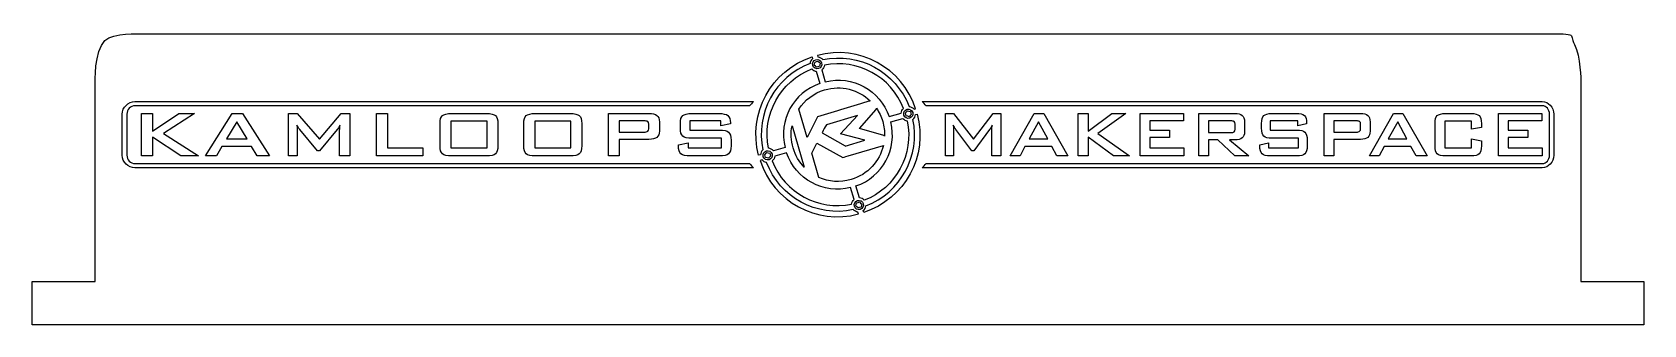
# Model space of a CAD drawing. Extents: x 27 to 212, y -28 to 5.
import ezdxf

# ---------------------------------------------------------------- set-up
doc = ezdxf.new("R2010")
doc.units = 0
doc.layers.add('Layer_1', color=7, linetype='CONTINUOUS')

msp = doc.modelspace()

# ---------------------------------------------------------------- linework, layer by layer
at = {"layer": 'Layer_1', "color": 7}
for p, q in [((204.05219, 3.96053), (204.05219, 3.96053)), ((34.401872, -23.19056), (34.401872, -0.52379)), ((204.80339, -0.25652), (204.80339, -23.19056)), ((27.191466, -28.14618), (27.191466, -23.19056)), ((27.191466, -23.19056), (34.401872, -23.19056)), ((204.80339, -23.19056), (212.00754, -23.19056)), ((212.00754, -23.19056), (212.00754, -28.14618)), ((212.00754, -28.14618), (27.191466, -28.14618))]:
    msp.add_line(p, q, dxfattribs=at)
at = {"layer": 'Layer_1', "color": 3}
for p, q in [((116.619905, 2.522928), (116.677289, 2.329074)), ((116.922049, 1.772335), (116.963095, 1.942525)), ((116.963095, 1.942525), (117.130976, 1.992266)), ((117.130976, 1.992266), (117.298834, 2.041872)), ((117.241122, 2.706621), (117.294602, 2.525689)), ((117.298834, 2.041872), (117.425749, 1.921287)), ((117.425749, 1.921287), (117.552584, 1.800567)), ((117.725064, 1.851711), (117.725064, 1.851711)), ((116.881004, 1.602103), (116.922049, 1.772335)), ((117.007919, 1.481518), (116.881004, 1.602103)), ((117.134826, 1.360934), (117.007919, 1.481518)), ((117.105448, 0.880869), (117.516878, -0.510601)), ((117.302715, 1.410539), (117.134826, 1.360934)), ((117.470572, 1.460145), (117.302715, 1.410539)), ((117.511698, 1.630349), (117.470572, 1.460145)), ((117.552584, 1.800567), (117.511698, 1.630349)), ((117.730396, 1.05159), (118.138024, -0.32693)), ((118.069522, -1.237787), (118.069522, -1.237787)), ((38.974178, -2.591428), (109.923771, -2.591428)), ((38.974178, -2.591428), (38.974178, -2.591428)), ((109.452079, -3.068555), (38.974178, -3.068555)), ((116.055649, -6.705657), (115.095297, -3.457747)), ((122.049001, -5.653182), (123.959997, -3.476256)), ((123.959997, -3.476256), (124.024714, -3.409801)), ((124.024714, -3.409801), (124.002581, -3.334867)), ((127.114297, -3.361477), (127.114297, -3.361477)), ((127.445955, -3.769805), (127.566741, -3.642988)), ((127.515653, -3.470489), (127.515653, -3.470489)), ((127.566741, -3.642988), (127.736965, -3.683939)), ((127.736965, -3.683939), (127.90715, -3.725032)), ((128.318429, -3.468619), (128.501485, -3.414462)), ((129.270467, -2.590064), (200.368946, -2.590064)), ((129.270467, -2.590064), (129.270467, -2.590064)), ((200.36893, -3.067363), (129.695295, -3.067363)), ((37.523235, -8.722924), (37.523235, -4.031162)), ((38.053147, -4.03117), (38.053147, -8.722924)), ((39.729997, -8.805342), (39.729997, -3.948766)), ((39.729997, -3.948766), (40.996226, -3.948766)), ((40.996226, -3.948766), (40.996226, -5.974822)), ((40.996226, -5.974822), (43.986764, -3.948766)), ((45.803407, -3.948766), (42.231096, -6.236709)), ((43.986764, -3.948766), (45.803407, -3.948766)), ((47.054682, -8.805342), (50.106204, -3.948766)), ((50.667048, -4.89121), (49.46873, -6.867104)), ((50.106204, -3.948766), (51.314949, -3.948766)), ((51.830518, -6.867104), (50.667048, -4.89121)), ((51.314949, -3.948766), (54.408268, -8.805342)), ((56.563525, -8.805342), (56.563525, -3.948766)), ((56.563525, -3.948766), (57.578942, -3.948766)), ((57.578942, -3.948766), (60.120129, -6.884357)), ((60.120129, -6.884357), (62.60558, -3.948766)), ((62.60558, -3.948766), (63.610564, -3.948766)), ((63.610564, -3.948766), (63.610564, -8.805342)), ((66.680237, -8.805342), (66.680237, -3.948766)), ((66.680237, -3.948766), (67.936004, -3.948766)), ((67.936004, -3.948766), (67.936004, -7.891117)), ((73.956153, -7.657463), (73.956153, -5.09821)), ((79.348564, -4.81753), (75.211947, -4.81753)), ((75.211947, -4.81753), (75.211947, -7.891117)), ((75.293813, -3.948766), (79.261483, -3.948766)), ((79.348564, -7.891117), (79.348564, -4.81753)), ((80.599106, -5.09821), (80.599106, -7.657463)), ((83.562506, -7.657463), (83.562506, -5.09821)), ((88.954903, -4.81753), (84.818293, -4.81753)), ((84.818293, -4.81753), (84.818293, -7.891117)), ((84.900153, -3.948766), (88.867823, -3.948766)), ((88.954903, -7.891117), (88.954903, -4.81753)), ((90.205445, -5.09821), (90.205445, -7.657463)), ((93.280355, -8.805342), (93.280355, -3.948766)), ((93.280355, -3.948766), (97.894179, -3.948766)), ((97.338579, -4.789281), (94.515235, -4.789281)), ((94.515235, -4.789281), (94.515235, -6.076751)), ((97.338579, -4.789281), (97.338579, -4.789281)), ((97.904636, -5.690991), (97.904636, -5.170345)), ((99.113414, -4.889664), (99.113414, -5.974822)), ((101.522944, -5.634522), (101.522944, -5.09821)), ((106.150732, -4.798695), (102.620229, -4.798695)), ((102.620229, -4.798695), (102.620229, -5.84153)), ((102.860614, -3.948766), (105.920804, -3.948766)), ((106.150732, -5.350677), (106.150732, -4.798695)), ((107.258458, -5.115478), (106.150732, -5.350677)), ((107.258458, -5.015095), (107.258458, -5.115478)), ((114.329335, -5.34672), (115.73542, -10.102535)), ((117.260992, -4.325074), (116.055649, -6.705657)), ((121.820635, -4.179572), (118.27165, -5.229341)), ((119.904937, -6.283467), (121.820635, -4.179572)), ((125.467955, -4.31144), (126.841331, -3.905358)), ((125.646141, -4.913957), (127.02732, -4.505577)), ((127.325424, -3.896765), (127.445955, -3.769805)), ((127.374997, -4.064647), (127.325424, -3.896765)), ((127.42481, -4.232513), (127.374997, -4.064647)), ((127.594987, -4.273606), (127.42481, -4.232513)), ((127.540615, -4.7971), (127.540615, -4.7971)), ((127.765219, -4.3147), (127.594987, -4.273606)), ((127.885758, -4.187739), (127.765219, -4.3147)), ((128.006297, -4.060778), (127.885758, -4.187739)), ((127.90715, -3.725032), (127.956724, -3.892911)), ((127.956724, -3.892911), (128.006297, -4.060778)), ((128.488589, -4.073451), (128.679639, -4.017001)), ((131.937016, -8.806222), (131.937016, -3.947891)), ((131.937016, -3.947891), (132.851564, -3.947891)), ((132.851564, -3.947891), (135.14034, -6.88454)), ((135.14034, -6.88454), (137.378913, -3.947891)), ((137.378913, -3.947891), (138.284072, -3.947891)), ((138.284072, -3.947891), (138.284072, -8.806222)), ((139.350529, -8.806222), (142.09893, -3.947891)), ((142.604072, -4.890675), (141.524791, -6.867281)), ((142.09893, -3.947891), (143.187615, -3.947891)), ((143.651982, -6.867281), (142.604072, -4.890675)), ((143.187615, -3.947891), (145.973683, -8.806222)), ((147.154677, -8.806222), (147.154677, -3.947891)), ((147.154677, -3.947891), (148.295128, -3.947891)), ((148.295128, -3.947891), (148.295128, -5.974677)), ((148.295128, -5.974677), (150.988616, -3.947891)), ((152.624812, -3.947891), (149.407333, -6.236659)), ((150.988616, -3.947891), (152.624812, -3.947891)), ((154.246598, -8.806222), (154.246598, -3.947891)), ((154.246598, -3.947891), (159.221011, -3.947891)), ((159.221011, -4.774587), (155.377636, -4.774587)), ((155.377636, -4.774587), (155.377636, -5.860143)), ((159.221011, -3.947891), (159.221011, -4.774587)), ((160.96988, -8.806222), (160.96988, -3.947891)), ((160.96988, -3.947891), (165.125426, -3.947891)), ((164.62501, -4.788709), (162.082101, -4.788709)), ((162.082101, -4.788709), (162.082101, -6.140967)), ((164.62501, -4.788709), (164.62501, -4.788709)), ((165.134846, -5.755055), (165.134846, -5.16991)), ((166.22354, -4.889128), (166.22354, -6.031153)), ((168.176322, -5.634255), (168.176322, -5.09775)), ((172.344421, -4.798127), (169.164617, -4.798127)), ((169.164617, -4.798127), (169.164617, -5.841337)), ((169.381115, -3.947891), (172.137343, -3.947891)), ((172.344421, -5.350308), (172.344421, -4.798127)), ((173.342136, -5.115024), (172.344421, -5.350308)), ((173.342136, -5.014604), (173.342136, -5.115024)), ((175.368666, -8.806198), (175.368666, -3.947872)), ((175.368666, -3.947872), (179.524196, -3.947872)), ((179.02378, -4.78869), (176.480879, -4.78869)), ((176.480879, -4.78869), (176.480879, -6.076623)), ((179.02378, -4.78869), (179.02378, -4.78869)), ((179.533616, -5.690726), (179.533616, -5.16989)), ((180.538911, -8.806198), (183.28732, -3.947872)), ((180.622318, -4.889102), (180.622318, -5.974658)), ((183.792462, -4.890656), (182.713174, -6.867254)), ((183.28732, -3.947872), (184.376006, -3.947872)), ((184.840365, -6.867254), (183.792462, -4.890656)), ((184.376006, -3.947872), (187.162057, -8.806198)), ((188.077936, -7.657904), (188.077936, -5.09773)), ((192.255455, -4.816942), (189.20899, -4.816942)), ((189.20899, -4.816942), (189.20899, -7.891634)), ((189.282721, -3.947872), (192.181716, -3.947872)), ((192.255455, -5.736193), (192.255455, -4.816942)), ((193.386502, -5.09773), (193.386502, -5.557378)), ((195.33459, -8.806198), (195.33459, -3.947872)), ((195.33459, -3.947872), (200.309011, -3.947872)), ((200.309011, -4.77456), (196.46562, -4.77456)), ((196.46562, -4.77456), (196.46562, -5.860123)), ((200.309011, -3.947872), (200.309011, -4.77456)), ((201.198477, -8.723772), (201.198477, -4.030324)), ((201.675771, -4.030317), (201.675771, -8.723772)), ((44.227145, -8.805342), (40.996226, -6.66951)), ((40.996226, -6.66951), (40.996226, -8.805342)), ((42.231096, -6.236709), (46.242328, -8.805342)), ((49.46873, -6.867104), (51.830518, -6.867104)), ((57.578909, -5.805455), (57.578909, -8.805342)), ((59.900662, -8.221982), (57.869809, -5.78665)), ((62.177122, -5.796042), (60.151477, -8.221982)), ((62.447094, -8.805342), (62.447094, -5.805455)), ((94.515235, -6.076751), (97.338579, -6.076751)), ((97.894179, -6.912577), (94.515235, -6.912577)), ((94.515235, -6.912577), (94.515235, -8.805342)), ((101.303489, -7.524164), (102.411215, -7.317149)), ((102.411215, -7.317149), (102.411215, -7.891117)), ((102.620229, -5.84153), (105.981783, -5.84153)), ((106.222128, -6.783996), (102.860614, -6.783996)), ((106.222128, -7.891117), (106.222128, -6.783996)), ((107.329861, -6.990974), (107.329861, -7.657463)), ((116.581234, -8.48314), (117.157564, -7.346387)), ((117.157564, -7.346387), (120.172317, -8.982495)), ((117.776822, -6.149449), (120.421006, -7.651983)), ((122.667525, -7.021115), (119.904937, -6.283467)), ((120.429056, -7.682986), (122.667525, -7.021115)), ((124.84119, -6.45642), (122.049001, -5.653182)), ((124.931754, -6.476959), (124.84119, -6.45642)), ((124.947455, -6.530382), (124.931754, -6.476959)), ((132.851739, -5.80525), (132.851739, -8.806222)), ((134.942698, -8.222646), (133.113579, -5.786437)), ((136.993043, -5.795832), (135.168594, -8.222646)), ((137.236169, -8.806222), (137.236169, -5.80525)), ((141.524791, -6.867281), (143.651982, -6.867281)), ((151.205122, -8.806222), (148.295128, -6.669615)), ((148.295128, -6.669615), (148.295128, -8.806222)), ((149.407333, -6.236659), (153.020134, -8.806222)), ((155.377636, -5.860143), (157.620903, -5.860143)), ((157.620903, -6.686882), (155.377636, -6.686882)), ((155.377636, -6.686882), (155.377636, -7.891666)), ((157.620903, -5.860143), (157.620903, -6.686882)), ((162.082101, -6.140967), (164.62501, -6.140967)), ((163.153547, -6.97239), (162.082101, -6.97239)), ((162.082101, -6.97239), (162.082101, -8.806222)), ((165.111303, -8.806222), (163.153547, -6.97239)), ((165.125426, -6.97239), (164.491647, -6.97239)), ((164.491647, -6.97239), (166.733368, -8.806222)), ((167.978657, -7.524578), (168.976364, -7.317488)), ((168.976364, -7.317488), (168.976364, -7.891666)), ((169.164617, -5.841337), (172.192257, -5.841337)), ((172.408732, -6.784143), (169.381115, -6.784143)), ((172.408732, -7.891666), (172.408732, -6.784143)), ((173.406447, -6.991196), (173.406447, -7.657928)), ((176.480879, -6.076623), (179.02378, -6.076623)), ((179.524196, -6.912744), (176.480879, -6.912744)), ((176.480879, -6.912744), (176.480879, -8.806198)), ((182.713174, -6.867254), (184.840365, -6.867254)), ((193.386502, -5.557378), (192.255455, -5.736193)), ((192.255455, -7.891634), (192.255455, -6.84844)), ((192.255455, -6.84844), (193.386502, -7.082185)), ((193.386502, -7.082185), (193.386502, -7.657904)), ((196.46562, -5.860123), (198.708895, -5.860123)), ((198.708895, -6.686863), (196.46562, -6.686863)), ((196.46562, -6.686863), (196.46562, -7.891634)), ((198.708895, -5.860123), (198.708895, -6.686863)), ((40.996226, -8.805342), (39.729997, -8.805342)), ((46.242328, -8.805342), (44.227145, -8.805342)), ((48.305261, -8.805342), (47.054682, -8.805342)), ((48.932274, -7.745275), (48.305261, -8.805342)), ((52.351278, -7.745275), (48.932274, -7.745275)), ((52.999204, -8.805342), (52.351278, -7.745275)), ((54.408268, -8.805342), (52.999204, -8.805342)), ((57.578909, -8.805342), (56.563525, -8.805342)), ((60.151477, -8.221982), (59.900662, -8.221982)), ((63.610564, -8.805342), (62.447094, -8.805342)), ((71.982049, -8.805342), (66.680237, -8.805342)), ((67.936004, -7.891117), (71.982049, -7.891117)), ((71.982049, -7.891117), (71.982049, -8.805342)), ((75.211947, -7.891117), (79.348564, -7.891117)), ((79.261483, -8.805342), (75.293813, -8.805342)), ((84.818293, -7.891117), (88.954903, -7.891117)), ((88.867823, -8.805342), (84.900153, -8.805342)), ((94.515235, -8.805342), (93.280355, -8.805342)), ((101.303489, -7.657463), (101.303489, -7.524164)), ((102.411215, -7.891117), (106.222128, -7.891117)), ((105.981783, -8.805342), (102.651599, -8.805342)), ((110.712358, -8.674405), (110.498784, -8.73752)), ((111.196443, -8.665949), (111.316982, -8.538994)), ((111.246256, -8.833822), (111.196443, -8.665949)), ((111.295829, -9.001711), (111.246256, -8.833822)), ((111.466014, -9.042837), (111.295829, -9.001711)), ((111.316982, -8.538994), (111.437728, -8.412039)), ((111.38664, -8.239567), (111.38664, -8.239567)), ((111.437728, -8.412039), (111.607961, -8.453085)), ((111.636238, -9.083882), (111.466014, -9.042837)), ((111.607961, -8.453085), (111.778161, -8.49421)), ((111.631448, -7.92514), (111.631408, -7.92514)), ((111.756777, -8.956912), (111.636238, -9.083882)), ((111.877308, -8.829949), (111.756777, -8.956912)), ((111.778161, -8.49421), (111.827735, -8.662075)), ((111.827735, -8.662075), (111.877308, -8.829949)), ((113.532362, -7.840578), (112.189336, -8.237702)), ((113.710477, -8.443106), (112.359608, -8.842517)), ((117.405608, -11.271208), (116.581234, -8.48314)), ((120.172317, -8.982495), (120.320376, -8.93874)), ((120.320376, -8.93874), (120.513005, -8.881913)), ((120.421006, -7.651983), (120.429056, -7.682986)), ((120.513005, -8.881913), (120.762778, -8.808111)), ((120.762778, -8.808111), (124.804958, -7.612717)), ((132.851739, -8.806222), (131.937016, -8.806222)), ((135.168594, -8.222646), (134.942698, -8.222646)), ((138.284072, -8.806222), (137.236169, -8.806222)), ((140.476896, -8.806222), (139.350529, -8.806222)), ((141.041614, -7.745766), (140.476896, -8.806222)), ((144.121012, -7.745766), (141.041614, -7.745766)), ((144.704587, -8.806222), (144.121012, -7.745766)), ((145.973683, -8.806222), (144.704587, -8.806222)), ((148.295128, -8.806222), (147.154677, -8.806222)), ((153.020134, -8.806222), (151.205122, -8.806222)), ((159.266512, -8.806222), (154.246598, -8.806222)), ((155.377636, -7.891666), (159.266512, -7.891666)), ((159.266512, -7.891666), (159.266512, -8.806222)), ((162.082101, -8.806222), (160.96988, -8.806222)), ((166.733368, -8.806222), (165.111303, -8.806222)), ((167.978657, -7.657928), (167.978657, -7.524578)), ((168.976364, -7.891666), (172.408732, -7.891666)), ((172.192257, -8.806222), (169.192863, -8.806222)), ((176.480879, -8.806198), (175.368666, -8.806198)), ((181.665255, -8.806198), (180.538911, -8.806198)), ((182.229997, -7.745742), (181.665255, -8.806198)), ((185.309395, -7.745742), (182.229997, -7.745742)), ((185.892962, -8.806198), (185.309395, -7.745742)), ((187.162057, -8.806198), (185.892962, -8.806198)), ((189.20899, -7.891634), (192.255455, -7.891634)), ((192.181716, -8.806198), (189.282721, -8.806198)), ((200.354496, -8.806198), (195.33459, -8.806198)), ((196.46562, -7.891634), (200.354496, -7.891634)), ((200.354496, -7.891634), (200.354496, -8.806198)), ((38.974178, -9.685539), (109.452079, -9.685539)), ((109.923731, -10.16265), (38.974178, -10.16265)), ((110.898156, -9.274686), (110.676923, -9.340128)), ((112.062118, -9.388028), (112.062118, -9.388028)), ((200.368946, -10.164016), (129.270483, -10.164016)), ((129.695295, -9.686737), (200.36893, -9.686737)), ((121.446234, -13.800002), (121.040431, -12.427607)), ((122.063618, -13.603389), (121.661625, -12.243921)), ((121.650275, -14.526863), (121.691321, -14.356647)), ((121.777039, -14.647394), (121.650275, -14.526863)), ((121.691321, -14.356647), (121.732208, -14.18643)), ((121.732208, -14.18643), (121.900089, -14.136856)), ((121.903954, -14.767941), (121.777039, -14.647394)), ((121.900089, -14.136856), (122.067962, -14.087283)), ((122.071843, -14.718367), (121.903954, -14.767941)), ((122.067962, -14.087283), (122.194869, -14.207814)), ((122.239709, -14.668794), (122.071843, -14.718367)), ((122.194869, -14.207814), (122.321641, -14.328393)), ((122.280755, -14.498625), (122.239709, -14.668794)), ((122.321641, -14.328393), (122.280755, -14.498625)), ((122.494129, -14.277145), (122.494129, -14.277145)), ((121.937405, -15.4612), (121.874362, -15.248272)), ((122.558607, -15.277459), (122.499309, -15.077458))]:
    msp.add_line(p, q, dxfattribs=at)
at = {"layer": 'Layer_1', "color": 7}
for points in [[(34.401872, -0.52379), (34.401872, -0.52379), (34.304012, 3.22901), (35.512177, 4.39987)], [(35.512177, 4.39987), (36.497934, 5.3552), (39.555889, 5.17942), (39.555889, 5.17942)], [(39.555889, 5.17942), (151.90309, 5.17876), (187.86959, 5.17902), (199.38309, 5.17924)], [(199.38309, 5.17924), (204.86731, 5.17935), (203.3489, 5.29703), (204.05219, 3.96053)], [(204.05219, 3.96053), (204.75455, 2.62579), (204.80339, -0.25652), (204.80339, -0.25652)]]:
    msp.add_open_spline(points, degree=3, dxfattribs=at)
at = {"layer": 'Layer_1', "color": 3}
for points in [[(128.501485, -3.414462), (126.981333, 1.297437), (122.022063, 3.993192), (117.241122, 2.706621)], [(110.498784, -8.73752), (109.212202, -3.956545), (111.908081, 1.00267), (116.619905, 2.522928)], [(116.677289, 2.329074), (116.517856, 2.19177), (116.415839, 1.997566), (116.393722, 1.787885)], [(116.708627, 1.551163), (116.625675, 1.831847), (116.785777, 2.126685), (117.06657, 2.209677)], [(117.06657, 2.209677), (117.347228, 2.29257), (117.642088, 2.132455), (117.725064, 1.851711)], [(117.294602, 2.525689), (117.517173, 2.504727), (117.723008, 2.393626), (117.862898, 2.219446)], [(117.725064, 1.851711), (117.808216, 1.571044), (117.647914, 1.276205), (117.367129, 1.193215)], [(117.862898, 2.219446), (122.024669, 3.101353), (126.229541, 0.816128), (127.753687, -3.15536)], [(127.114297, -3.361477), (125.70084, 0.271207), (121.851766, 2.362209), (118.034581, 1.570264)], [(116.393722, 1.787885), (112.398104, 0.272986), (110.097237, -3.950537), (110.988496, -8.127715)], [(111.631408, -7.92514), (110.847857, -4.10239), (112.952931, -0.251498), (116.600258, 1.148969)], [(116.600258, 1.148969), (116.73123, 1.002956), (116.910859, 0.907523), (117.105448, 0.880869)], [(117.367129, 1.193215), (117.08644, 1.110311), (116.791611, 1.270429), (116.708627, 1.551163)], [(118.034581, 1.570264), (118.001665, 1.366435), (117.893208, 1.180376), (117.730396, 1.05159)], [(118.138024, -0.32693), (121.24401, 0.466645), (124.444775, -1.27328), (125.467955, -4.31144)], [(117.516878, -0.510601), (114.478742, -1.533722), (112.738815, -4.734504), (113.532362, -7.840578)], [(115.095297, -3.457747), (115.76624, -2.423786), (116.795086, -1.614653), (118.069522, -1.237787)], [(118.069522, -1.237787), (119.977832, -0.673532), (121.951249, -1.221489), (123.294482, -2.504113)], [(37.523235, -4.031162), (37.523235, -3.239315), (38.176167, -2.591428), (38.974178, -2.591428)], [(38.974178, -3.068555), (38.467607, -3.068555), (38.053147, -3.501732), (38.053147, -4.03117)], [(109.923771, -2.591428), (109.75628, -2.741799), (109.598752, -2.901163), (109.452079, -3.068555)], [(123.294482, -2.504113), (121.280744, -3.102432), (119.275566, -3.729403), (117.260992, -4.325074)], [(124.002581, -3.334867), (124.315716, -3.789154), (124.563752, -4.299809), (124.728693, -4.857604)], [(126.841331, -3.905358), (126.859901, -3.69592), (126.958451, -3.501004), (127.114297, -3.361477)], [(127.157702, -4.129001), (127.074758, -3.848345), (127.235011, -3.553493), (127.515653, -3.470489)], [(127.515653, -3.470489), (127.796318, -3.387585), (128.09117, -3.54771), (128.174147, -3.828453)], [(127.753687, -3.15536), (127.975788, -3.179023), (128.180531, -3.292384), (128.318429, -3.468619)], [(129.695295, -3.067363), (129.563191, -2.89991), (129.421309, -2.740489), (129.270467, -2.590064)], [(201.198477, -4.030324), (201.198477, -3.500696), (200.825183, -3.067363), (200.36893, -3.067363)], [(200.368946, -2.590064), (201.087693, -2.590064), (201.675771, -3.238184), (201.675771, -4.030317)], [(57.67822, -5.526322), (57.625992, -5.44635), (57.582435, -5.36637), (57.547594, -5.291108)], [(57.547594, -5.291108), (57.558051, -5.39147), (57.566754, -5.483984), (57.571975, -5.565532)], [(57.869809, -5.78665), (57.794922, -5.694113), (57.730488, -5.607869), (57.67822, -5.526322)], [(62.492372, -5.28639), (62.424436, -5.41185), (62.365232, -5.515355), (62.314722, -5.595333)], [(62.459281, -5.584337), (62.467952, -5.494973), (62.48017, -5.396158), (62.492372, -5.28639)], [(73.956153, -5.09821), (73.956153, -4.655996), (74.04848, -4.354913), (74.231344, -4.191833)], [(74.231344, -4.191833), (74.415986, -4.030313), (74.769557, -3.948766), (75.293813, -3.948766)], [(79.261483, -3.948766), (79.785743, -3.948766), (80.1393, -4.030313), (80.32391, -4.191833)], [(80.32391, -4.191833), (80.506813, -4.354913), (80.599106, -4.655996), (80.599106, -5.09821)], [(83.562506, -5.09821), (83.562506, -4.655996), (83.654832, -4.354913), (83.837702, -4.191833)], [(83.837702, -4.191833), (84.022344, -4.030313), (84.375901, -3.948766), (84.900153, -3.948766)], [(88.867823, -3.948766), (89.392077, -3.948766), (89.745636, -4.030313), (89.930255, -4.191833)], [(89.930255, -4.191833), (90.113159, -4.354913), (90.205445, -4.655996), (90.205445, -5.09821)], [(97.784455, -4.873972), (97.704285, -4.817504), (97.556297, -4.789281), (97.338579, -4.789281)], [(97.904636, -5.170345), (97.904636, -5.029227), (97.864546, -4.93042), (97.784455, -4.873972)], [(97.894179, -3.948766), (98.322657, -3.948766), (98.632684, -4.022473), (98.826014, -4.17143)], [(98.826014, -4.17143), (99.01759, -4.320414), (99.113414, -4.560338), (99.113414, -4.889664)], [(101.522944, -5.09821), (101.522944, -4.655996), (101.615277, -4.354913), (101.798126, -4.191833)], [(101.798126, -4.191833), (101.982769, -4.030313), (102.336352, -3.948766), (102.860614, -3.948766)], [(105.920804, -3.948766), (106.427667, -3.948766), (106.777728, -4.027167), (106.969344, -4.182419)], [(106.969344, -4.182419), (107.162666, -4.33922), (107.258458, -4.616794), (107.258458, -5.015095)], [(114.449723, -7.896855), (114.196076, -7.03888), (114.167495, -6.16777), (114.329335, -5.34672)], [(118.27165, -5.229341), (118.104008, -5.540615), (117.931536, -5.829801), (117.776822, -6.149449)], [(121.661625, -12.243921), (124.699777, -11.220781), (126.43968, -8.020056), (125.646141, -4.913957)], [(128.679639, -4.017001), (129.966301, -8.797989), (127.270454, -13.757203), (122.558607, -15.277459)], [(127.540615, -4.7971), (128.340083, -8.617602), (126.249769, -12.472789), (122.614827, -13.88902)], [(122.807121, -14.533733), (126.790872, -13.010791), (129.081808, -8.792083), (128.188716, -4.620875)], [(124.728693, -4.857604), (124.893625, -5.415428), (124.963116, -5.978821), (124.947455, -6.530382)], [(127.02732, -4.505577), (127.156714, -4.662278), (127.340296, -4.766226), (127.540615, -4.7971)], [(127.816204, -4.48695), (127.535506, -4.569833), (127.240686, -4.409728), (127.157702, -4.129001)], [(128.174147, -3.828453), (128.257107, -4.109121), (128.096837, -4.403959), (127.816204, -4.48695)], [(128.188716, -4.620875), (128.35584, -4.484707), (128.463802, -4.287425), (128.488589, -4.073451)], [(132.941012, -5.526016), (132.893988, -5.446015), (132.854744, -5.366006), (132.823366, -5.290717)], [(132.823366, -5.290717), (132.83277, -5.391114), (132.840581, -5.483662), (132.845363, -5.565239)], [(133.113579, -5.786437), (133.046153, -5.693867), (132.988091, -5.607592), (132.941012, -5.526016)], [(137.276976, -5.285997), (137.215766, -5.411503), (137.162462, -5.515044), (137.116953, -5.595052)], [(137.247168, -5.584052), (137.255138, -5.494655), (137.265977, -5.395805), (137.276976, -5.285997)], [(165.026597, -4.87343), (164.954388, -4.816938), (164.821097, -4.788709), (164.62501, -4.788709)], [(165.134846, -5.16991), (165.134846, -5.028742), (165.098742, -4.929899), (165.026597, -4.87343)], [(165.125426, -3.947891), (165.51132, -3.947891), (165.790567, -4.021622), (165.964688, -4.170636)], [(165.964688, -4.170636), (166.13724, -4.319673), (166.22354, -4.559684), (166.22354, -4.889128)], [(168.176322, -5.09775), (168.176322, -4.655377), (168.259474, -4.354185), (168.424183, -4.191046)], [(168.424183, -4.191046), (168.590462, -4.029468), (168.90893, -3.947891), (169.381115, -3.947891)], [(172.137343, -3.947891), (172.593852, -3.947891), (172.909155, -4.026324), (173.081731, -4.181629)], [(173.081731, -4.181629), (173.255853, -4.338486), (173.342136, -4.61616), (173.342136, -5.014604)], [(179.425383, -4.873411), (179.353254, -4.816919), (179.219867, -4.78869), (179.02378, -4.78869)], [(179.533616, -5.16989), (179.533616, -5.028723), (179.497512, -4.929887), (179.425383, -4.873411)], [(179.524196, -3.947872), (179.910106, -3.947872), (180.189337, -4.021595), (180.363466, -4.170616)], [(180.363466, -4.170616), (180.536026, -4.319654), (180.622318, -4.559665), (180.622318, -4.889102)], [(188.077936, -5.09773), (188.077936, -4.655357), (188.161088, -4.354158), (188.325797, -4.191019)], [(188.325797, -4.191019), (188.492092, -4.029448), (188.810543, -3.947872), (189.282721, -3.947872)], [(192.181716, -3.947872), (192.650778, -3.947872), (192.969221, -4.029448), (193.135509, -4.191019)], [(193.135509, -4.191019), (193.30335, -4.354158), (193.386502, -4.655357), (193.386502, -5.09773)], [(57.571975, -5.565532), (57.577235, -5.648631), (57.578909, -5.728605), (57.578909, -5.805455)], [(62.314722, -5.595333), (62.2642, -5.676874), (62.217179, -5.744304), (62.177122, -5.796042)], [(62.447094, -5.805455), (62.447094, -5.747465), (62.450522, -5.673724), (62.459281, -5.584337)], [(97.338579, -6.076751), (97.556297, -6.076751), (97.70434, -6.048585), (97.784455, -5.992067)], [(97.784455, -5.992067), (97.864634, -5.9356), (97.904636, -5.835251), (97.904636, -5.690991)], [(98.826014, -6.689892), (98.632684, -6.838869), (98.322657, -6.912577), (97.894179, -6.912577)], [(99.113414, -5.974822), (99.113414, -6.302565), (99.01759, -6.540928), (98.826014, -6.689892)], [(101.798126, -6.540928), (101.615277, -6.377827), (101.522944, -6.076751), (101.522944, -5.634522)], [(102.860614, -6.783996), (102.336352, -6.783996), (101.982769, -6.702449), (101.798126, -6.540928)], [(105.981783, -5.84153), (106.509536, -5.84153), (106.866562, -5.923077), (107.051204, -6.084597)], [(107.051204, -6.084597), (107.237576, -6.247677), (107.329861, -6.54876), (107.329861, -6.990974)], [(132.845363, -5.565239), (132.849348, -5.648369), (132.851739, -5.728371), (132.851739, -5.80525)], [(137.116953, -5.595052), (137.071524, -5.676622), (137.029115, -5.744076), (136.993043, -5.795832)], [(137.236169, -5.80525), (137.236169, -5.747236), (137.239357, -5.673471), (137.247168, -5.584052)], [(164.62501, -6.140967), (164.821097, -6.140967), (164.954436, -6.112722), (165.026597, -6.056232)], [(165.026597, -6.056232), (165.098806, -5.999812), (165.134846, -5.899374), (165.134846, -5.755055)], [(165.964688, -6.746495), (165.790567, -6.897079), (165.51132, -6.97239), (165.125426, -6.97239)], [(166.22354, -6.031153), (166.22354, -6.359014), (166.13724, -6.597456), (165.964688, -6.746495)], [(168.424183, -6.540988), (168.259474, -6.377827), (168.176322, -6.076643), (168.176322, -5.634255)], [(169.381115, -6.784143), (168.90893, -6.784143), (168.590462, -6.702566), (168.424183, -6.540988)], [(172.192257, -5.841337), (172.667591, -5.841337), (172.989151, -5.922914), (173.155462, -6.084492)], [(173.155462, -6.084492), (173.323319, -6.247631), (173.406447, -6.548822), (173.406447, -6.991196)], [(179.02378, -6.076623), (179.219867, -6.076623), (179.353214, -6.048449), (179.425383, -5.991903)], [(179.425383, -5.991903), (179.497592, -5.935411), (179.533616, -5.835044), (179.533616, -5.690726)], [(180.363466, -6.689977), (180.189337, -6.839016), (179.910106, -6.912744), (179.524196, -6.912744)], [(180.622318, -5.974658), (180.622318, -6.302526), (180.536026, -6.540968), (180.363466, -6.689977)], [(38.974178, -10.16265), (38.176167, -10.16265), (37.523235, -9.514789), (37.523235, -8.722924)], [(38.053147, -8.722924), (38.053147, -9.252367), (38.467607, -9.685539), (38.974178, -9.685539)], [(74.231344, -8.563842), (74.04848, -8.403883), (73.956153, -8.101244), (73.956153, -7.657463)], [(75.293813, -8.805342), (74.769557, -8.805342), (74.415986, -8.725379), (74.231344, -8.563842)], [(80.32391, -8.563842), (80.1393, -8.725379), (79.785743, -8.805342), (79.261483, -8.805342)], [(80.599106, -7.657463), (80.599106, -8.101244), (80.506813, -8.403883), (80.32391, -8.563842)], [(83.837702, -8.563842), (83.654832, -8.403883), (83.562506, -8.101244), (83.562506, -7.657463)], [(84.900153, -8.805342), (84.375901, -8.805342), (84.022344, -8.725379), (83.837702, -8.563842)], [(89.930255, -8.563842), (89.745636, -8.725379), (89.392077, -8.805342), (88.867823, -8.805342)], [(90.205445, -7.657463), (90.205445, -8.101244), (90.113159, -8.403883), (89.930255, -8.563842)], [(101.582186, -8.562264), (101.395806, -8.399196), (101.303489, -8.098104), (101.303489, -7.657463)], [(102.651599, -8.805342), (102.123854, -8.805342), (101.766788, -8.723801), (101.582186, -8.562264)], [(107.051204, -8.562264), (106.866562, -8.723801), (106.509536, -8.805342), (105.981783, -8.805342)], [(107.329861, -7.657463), (107.329861, -8.098104), (107.237576, -8.399196), (107.051204, -8.562264)], [(110.988496, -8.127715), (110.830848, -8.26743), (110.731207, -8.463525), (110.712358, -8.674405)], [(111.028681, -8.898061), (110.945721, -8.617379), (111.105991, -8.322559), (111.38664, -8.239567)], [(111.687183, -9.25602), (111.406509, -9.338972), (111.111673, -9.17879), (111.028681, -8.898061)], [(111.38664, -8.239567), (111.667313, -8.156662), (111.962174, -8.316797), (112.045142, -8.597518)], [(112.189336, -8.237702), (112.052929, -8.063293), (111.850991, -7.950445), (111.631448, -7.92514)], [(112.045142, -8.597518), (112.128301, -8.878183), (111.967992, -9.173028), (111.687183, -9.25602)], [(112.359608, -8.842517), (112.334901, -9.055501), (112.227863, -9.251939), (112.062118, -9.388028)], [(121.040431, -12.427607), (117.934437, -13.221209), (114.733648, -11.481267), (113.710477, -8.443106)], [(115.73542, -10.102535), (115.1532, -9.501465), (114.70345, -8.754879), (114.449723, -7.896855)], [(124.804958, -7.612717), (124.375189, -9.419358), (123.017124, -10.952485), (121.108862, -11.516709)], [(168.229666, -8.563055), (168.061809, -8.399924), (167.978657, -8.098728), (167.978657, -7.657928)], [(169.192863, -8.806222), (168.717545, -8.806222), (168.395953, -8.724648), (168.229666, -8.563055)], [(173.155462, -8.563055), (172.989151, -8.724648), (172.667591, -8.806222), (172.192257, -8.806222)], [(173.406447, -7.657928), (173.406447, -8.098728), (173.323319, -8.399924), (173.155462, -8.563055)], [(188.325797, -8.56461), (188.161088, -8.404603), (188.077936, -8.101844), (188.077936, -7.657904)], [(189.282721, -8.806198), (188.810543, -8.806198), (188.492092, -8.726194), (188.325797, -8.56461)], [(193.135509, -8.56461), (192.969221, -8.726194), (192.650778, -8.806198), (192.181716, -8.806198)], [(193.386502, -7.657904), (193.386502, -8.101844), (193.30335, -8.404603), (193.135509, -8.56461)], [(200.36893, -9.686737), (200.825183, -9.686737), (201.198477, -9.253405), (201.198477, -8.723772)], [(201.675771, -8.723772), (201.675771, -9.515923), (201.087693, -10.164016), (200.368946, -10.164016)], [(109.452079, -9.685539), (109.598752, -9.852934), (109.75628, -10.012279), (109.923731, -10.16265)], [(110.676923, -9.340128), (112.197171, -14.052007), (117.156457, -16.74775), (121.937405, -15.4612)], [(111.411865, -9.566294), (111.211355, -9.535529), (111.027701, -9.431544), (110.898156, -9.274686)], [(121.356332, -14.965391), (117.169767, -15.873507), (112.9302, -13.571222), (111.411865, -9.566294)], [(112.062118, -9.388028), (113.476603, -13.030613), (117.339178, -15.125071), (121.165114, -14.320526)], [(129.270483, -10.164016), (129.421309, -10.013589), (129.563191, -9.854188), (129.695295, -9.686737)], [(121.108862, -11.516709), (119.83441, -11.893541), (118.530996, -11.773927), (117.405608, -11.271208)], [(121.165114, -14.320526), (121.191575, -14.118701), (121.29203, -13.932703), (121.446234, -13.800002)], [(121.477676, -14.577712), (121.394724, -14.297023), (121.554826, -14.00217), (121.835651, -13.919194)], [(122.13617, -14.935655), (121.85552, -15.018607), (121.56066, -14.858505), (121.477676, -14.577712)], [(121.835651, -13.919194), (122.116308, -13.836242), (122.411137, -13.996344), (122.494129, -14.277145)], [(122.614827, -13.88902), (122.475471, -13.726709), (122.277264, -13.623537), (122.063618, -13.603389)], [(122.494129, -14.277145), (122.577185, -14.557827), (122.416819, -14.852671), (122.13617, -14.935655)], [(122.499309, -15.077458), (122.668761, -14.943378), (122.779433, -14.747362), (122.807121, -14.533733)], [(121.874362, -15.248272), (121.673309, -15.220696), (121.488173, -15.119787), (121.356332, -14.965391)]]:
    msp.add_open_spline(points, degree=3, dxfattribs=at)

doc.saveas('drawing.dxf')
